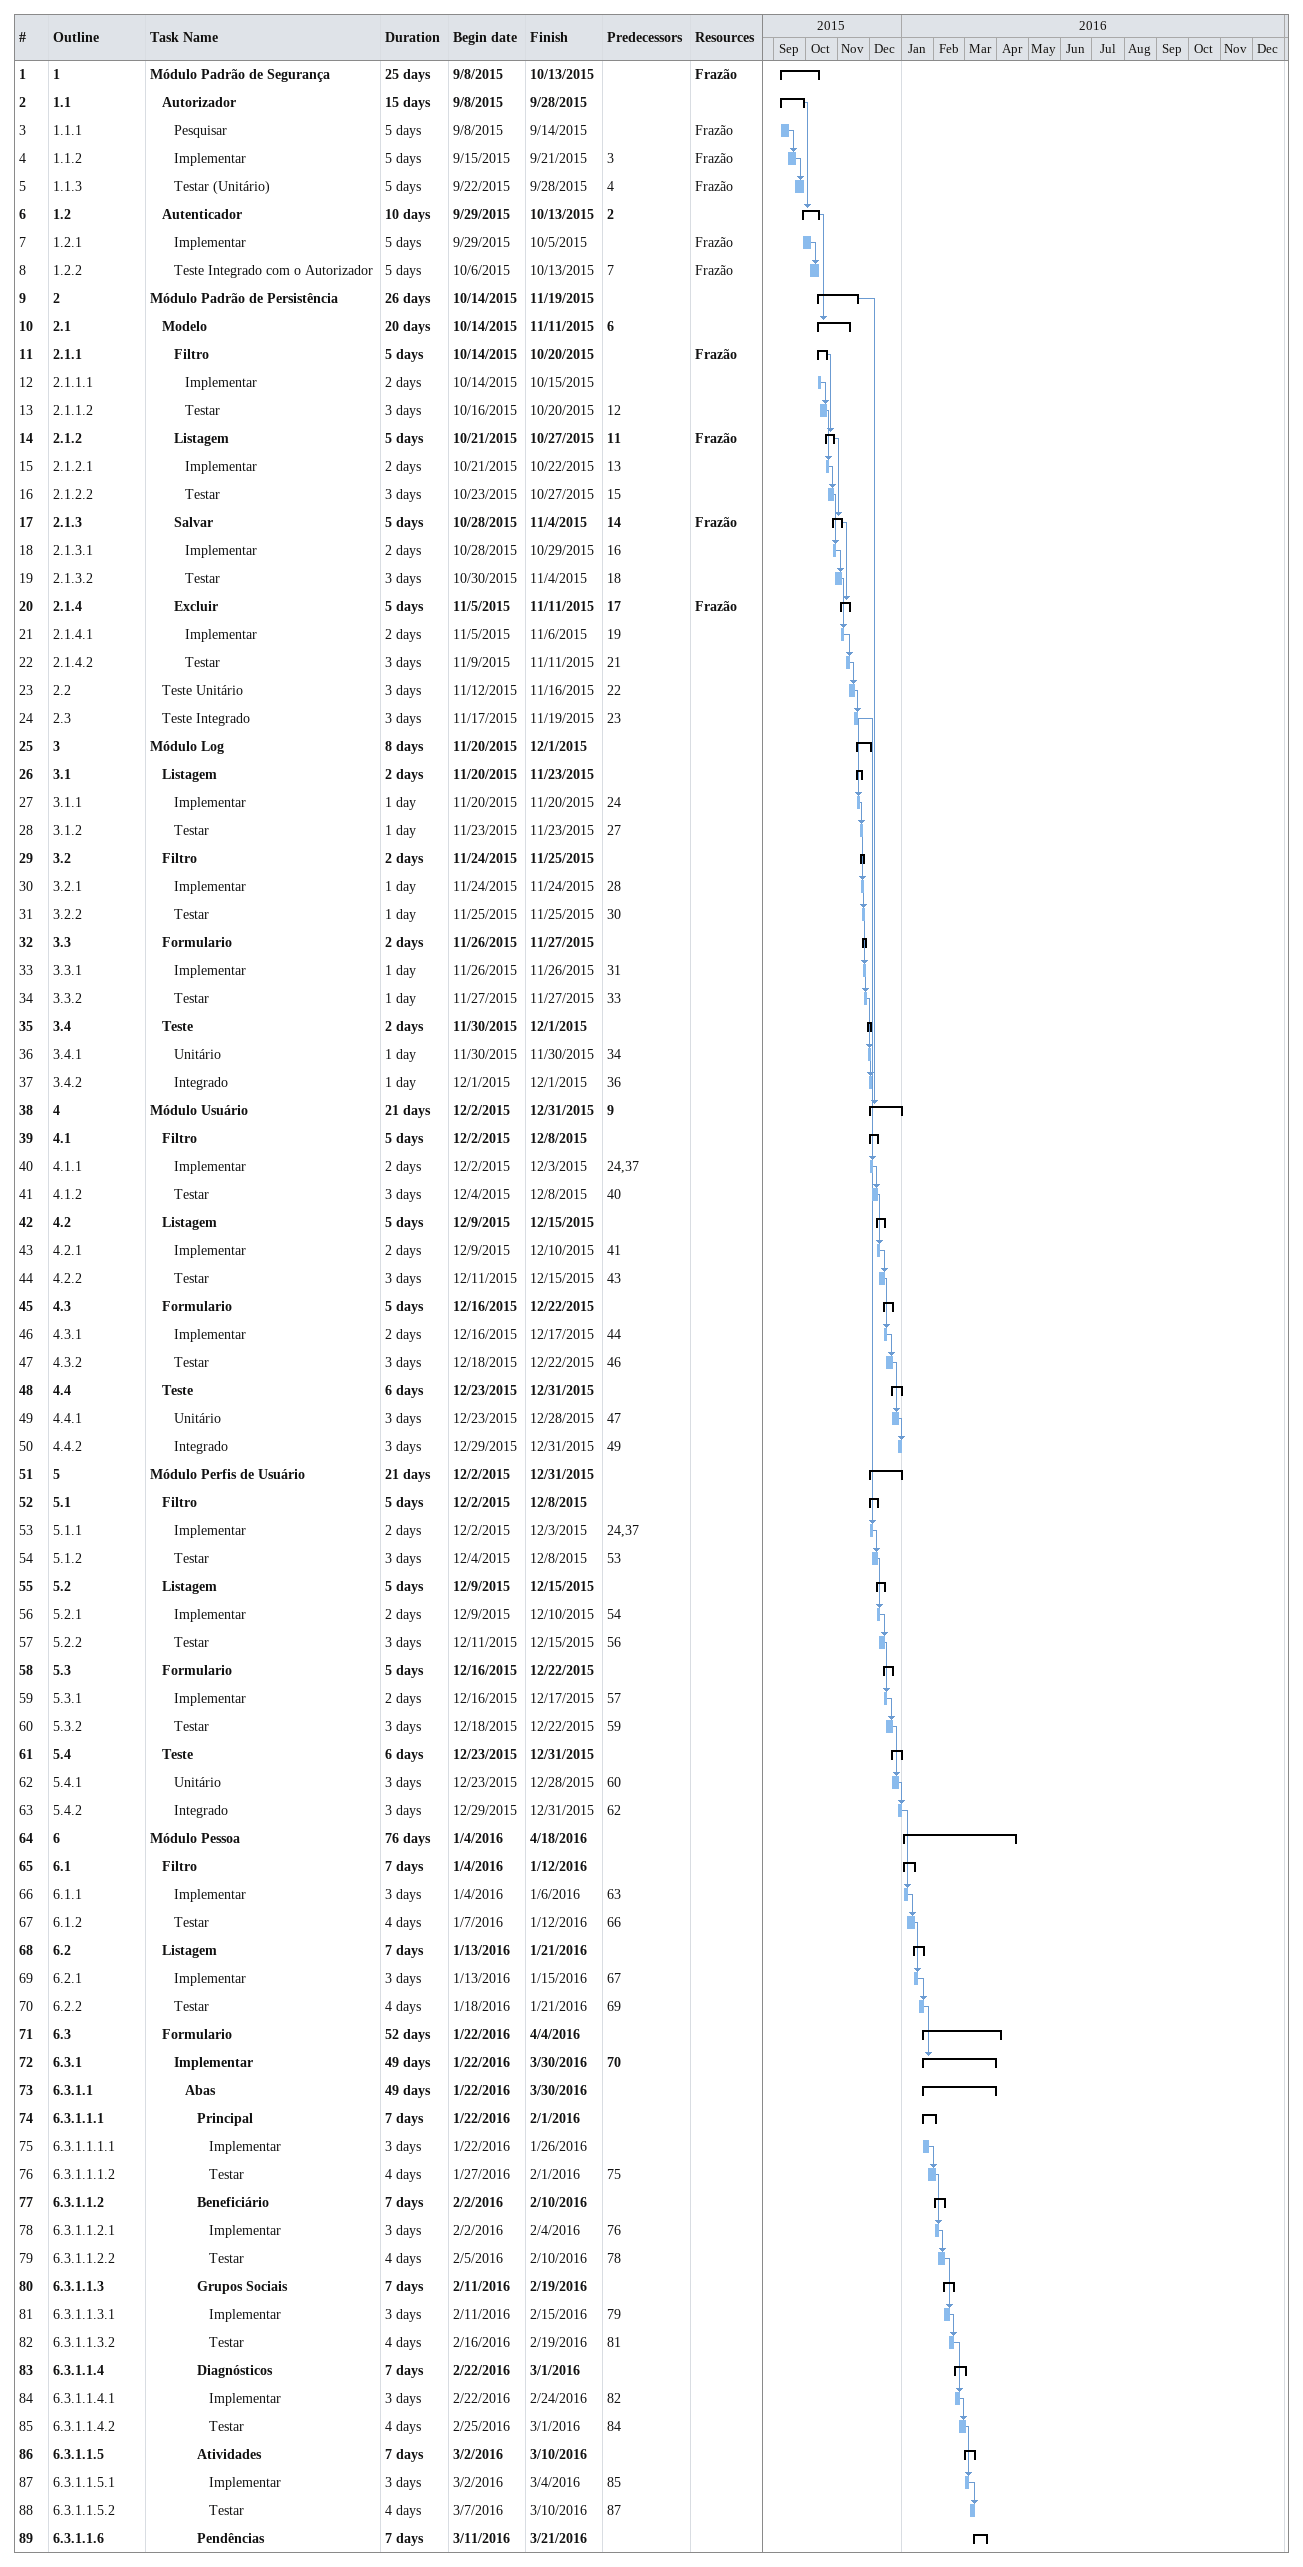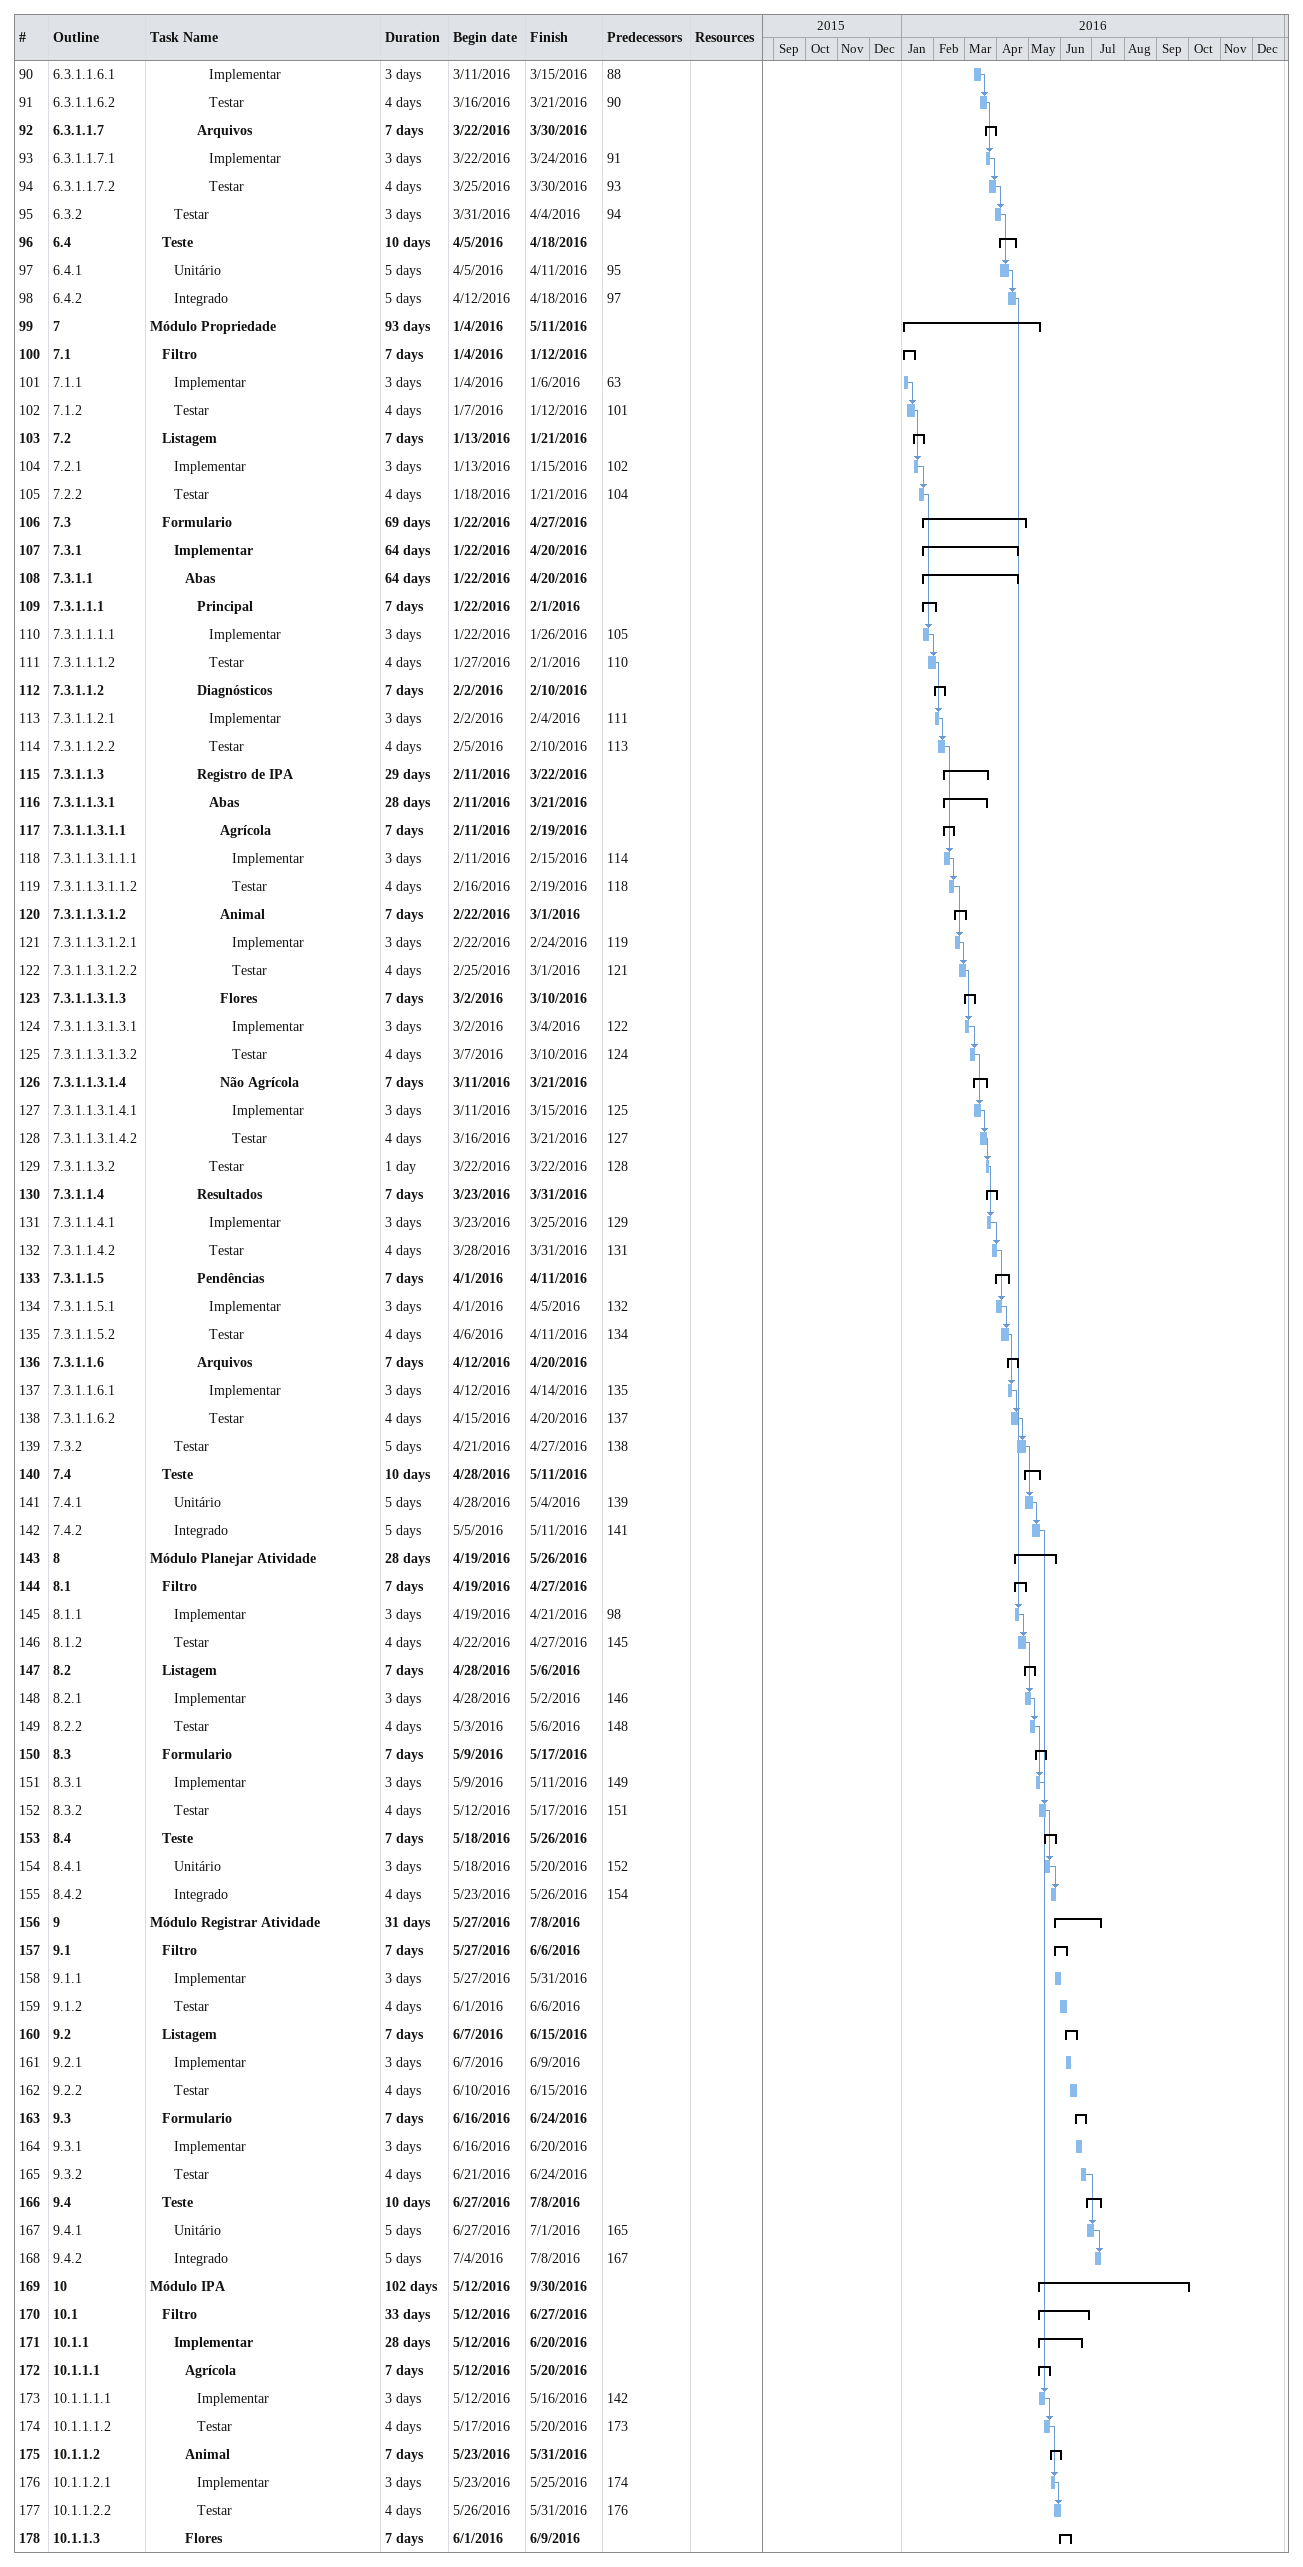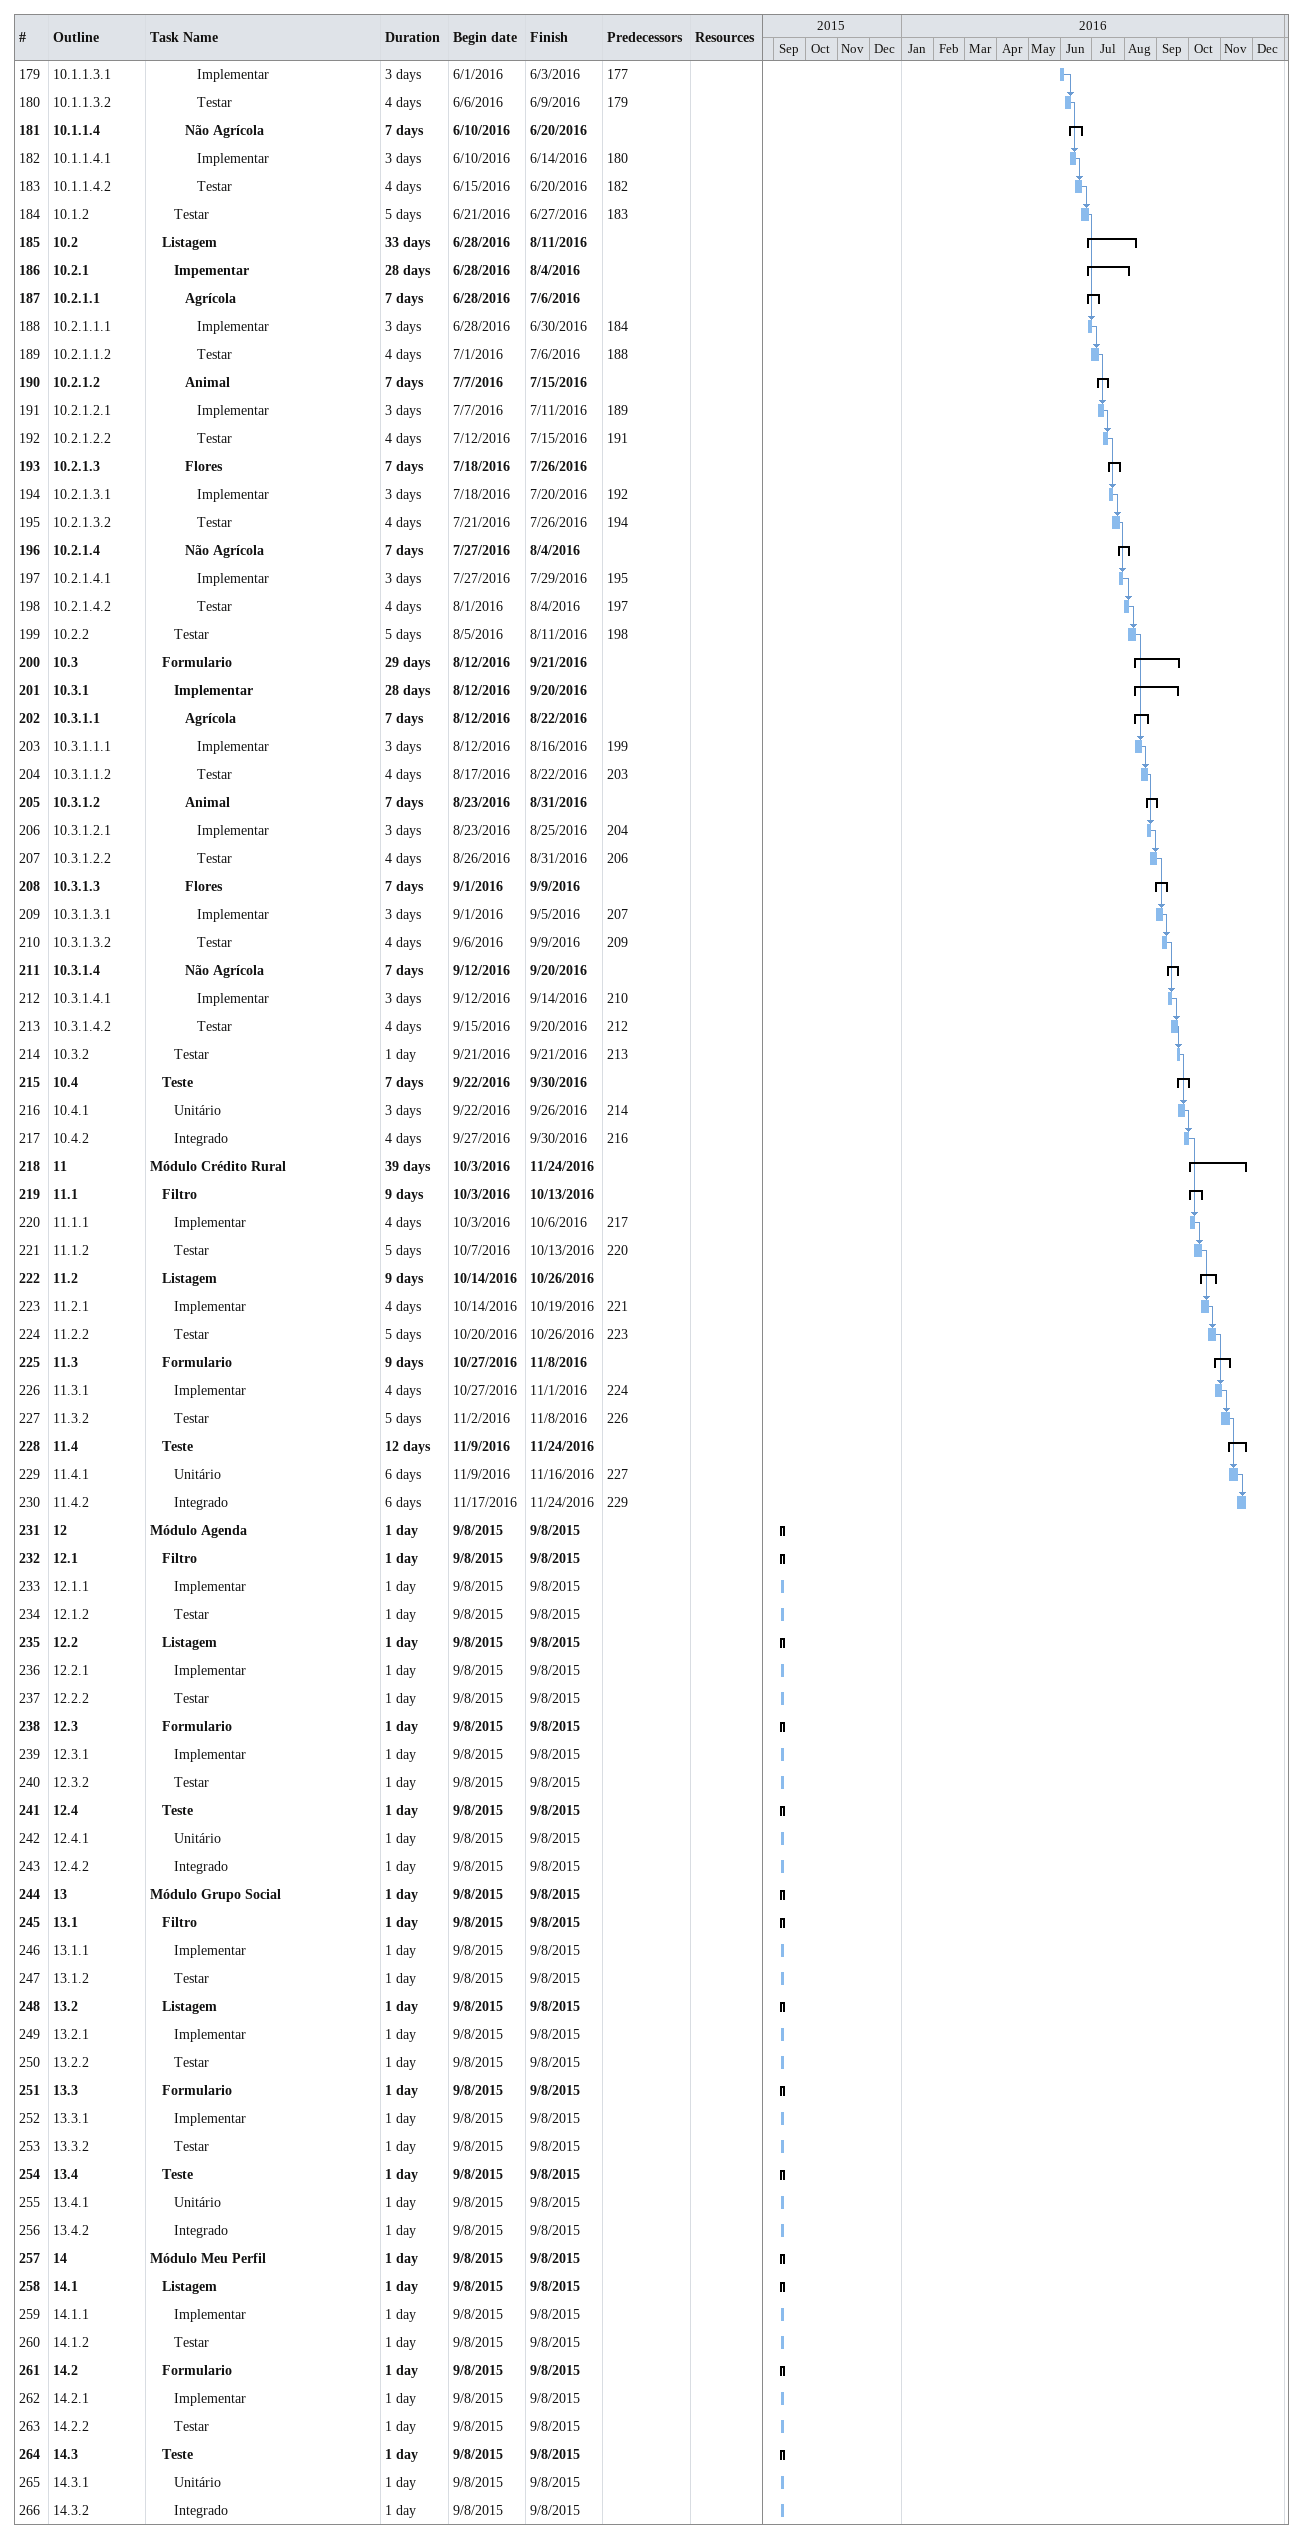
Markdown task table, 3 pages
| ID | WBS | Task | Duration | Start | Finish | Predecessors | Resources |
|---|---|---|---|---|---|---|---|
| 1 | 1 | **Módulo Padrão de Segurança** | 25d | 2015-09-08 | 2015-10-13 |  | Frazão |
| 2 | 1.1 | **Autorizador** | 15d | 2015-09-08 | 2015-09-28 |  |  |
| 3 | 1.1.1 | Pesquisar | 5d | 2015-09-08 | 2015-09-14 |  | Frazão |
| 4 | 1.1.2 | Implementar | 5d | 2015-09-15 | 2015-09-21 | 3 | Frazão |
| 5 | 1.1.3 | Testar (Unitário) | 5d | 2015-09-22 | 2015-09-28 | 4 | Frazão |
| 6 | 1.2 | **Autenticador** | 10d | 2015-09-29 | 2015-10-13 | 2 |  |
| 7 | 1.2.1 | Implementar | 5d | 2015-09-29 | 2015-10-05 |  | Frazão |
| 8 | 1.2.2 | Teste Integrado com o Autorizador | 5d | 2015-10-06 | 2015-10-13 | 7 | Frazão |
| 9 | 2 | **Módulo Padrão de Persistência** | 26d | 2015-10-14 | 2015-11-19 |  |  |
| 10 | 2.1 | **Modelo** | 20d | 2015-10-14 | 2015-11-11 | 6 |  |
| 11 | 2.1.1 | **Filtro** | 5d | 2015-10-14 | 2015-10-20 |  | Frazão |
| 12 | 2.1.1.1 | Implementar | 2d | 2015-10-14 | 2015-10-15 |  |  |
| 13 | 2.1.1.2 | Testar | 3d | 2015-10-16 | 2015-10-20 | 12 |  |
| 14 | 2.1.2 | **Listagem** | 5d | 2015-10-21 | 2015-10-27 | 11 | Frazão |
| 15 | 2.1.2.1 | Implementar | 2d | 2015-10-21 | 2015-10-22 | 13 |  |
| 16 | 2.1.2.2 | Testar | 3d | 2015-10-23 | 2015-10-27 | 15 |  |
| 17 | 2.1.3 | **Salvar** | 5d | 2015-10-28 | 2015-11-04 | 14 | Frazão |
| 18 | 2.1.3.1 | Implementar | 2d | 2015-10-28 | 2015-10-29 | 16 |  |
| 19 | 2.1.3.2 | Testar | 3d | 2015-10-30 | 2015-11-04 | 18 |  |
| 20 | 2.1.4 | **Excluir** | 5d | 2015-11-05 | 2015-11-11 | 17 | Frazão |
| 21 | 2.1.4.1 | Implementar | 2d | 2015-11-05 | 2015-11-06 | 19 |  |
| 22 | 2.1.4.2 | Testar | 3d | 2015-11-09 | 2015-11-11 | 21 |  |
| 23 | 2.2 | Teste Unitário | 3d | 2015-11-12 | 2015-11-16 | 22 |  |
| 24 | 2.3 | Teste Integrado | 3d | 2015-11-17 | 2015-11-19 | 23 |  |
| 25 | 3 | **Módulo Log** | 8d | 2015-11-20 | 2015-12-01 |  |  |
| 26 | 3.1 | **Listagem** | 2d | 2015-11-20 | 2015-11-23 |  |  |
| 27 | 3.1.1 | Implementar | 1d | 2015-11-20 | 2015-11-20 | 24 |  |
| 28 | 3.1.2 | Testar | 1d | 2015-11-23 | 2015-11-23 | 27 |  |
| 29 | 3.2 | **Filtro** | 2d | 2015-11-24 | 2015-11-25 |  |  |
| 30 | 3.2.1 | Implementar | 1d | 2015-11-24 | 2015-11-24 | 28 |  |
| 31 | 3.2.2 | Testar | 1d | 2015-11-25 | 2015-11-25 | 30 |  |
| 32 | 3.3 | **Formulario** | 2d | 2015-11-26 | 2015-11-27 |  |  |
| 33 | 3.3.1 | Implementar | 1d | 2015-11-26 | 2015-11-26 | 31 |  |
| 34 | 3.3.2 | Testar | 1d | 2015-11-27 | 2015-11-27 | 33 |  |
| 35 | 3.4 | **Teste** | 2d | 2015-11-30 | 2015-12-01 |  |  |
| 36 | 3.4.1 | Unitário | 1d | 2015-11-30 | 2015-11-30 | 34 |  |
| 37 | 3.4.2 | Integrado | 1d | 2015-12-01 | 2015-12-01 | 36 |  |
| 38 | 4 | **Módulo Usuário** | 21d | 2015-12-02 | 2015-12-31 | 9 |  |
| 39 | 4.1 | **Filtro** | 5d | 2015-12-02 | 2015-12-08 |  |  |
| 40 | 4.1.1 | Implementar | 2d | 2015-12-02 | 2015-12-03 | 24, 37 |  |
| 41 | 4.1.2 | Testar | 3d | 2015-12-04 | 2015-12-08 | 40 |  |
| 42 | 4.2 | **Listagem** | 5d | 2015-12-09 | 2015-12-15 |  |  |
| 43 | 4.2.1 | Implementar | 2d | 2015-12-09 | 2015-12-10 | 41 |  |
| 44 | 4.2.2 | Testar | 3d | 2015-12-11 | 2015-12-15 | 43 |  |
| 45 | 4.3 | **Formulario** | 5d | 2015-12-16 | 2015-12-22 |  |  |
| 46 | 4.3.1 | Implementar | 2d | 2015-12-16 | 2015-12-17 | 44 |  |
| 47 | 4.3.2 | Testar | 3d | 2015-12-18 | 2015-12-22 | 46 |  |
| 48 | 4.4 | **Teste** | 6d | 2015-12-23 | 2015-12-31 |  |  |
| 49 | 4.4.1 | Unitário | 3d | 2015-12-23 | 2015-12-28 | 47 |  |
| 50 | 4.4.2 | Integrado | 3d | 2015-12-29 | 2015-12-31 | 49 |  |
| 51 | 5 | **Módulo Perfis de Usuário** | 21d | 2015-12-02 | 2015-12-31 |  |  |
| 52 | 5.1 | **Filtro** | 5d | 2015-12-02 | 2015-12-08 |  |  |
| 53 | 5.1.1 | Implementar | 2d | 2015-12-02 | 2015-12-03 | 24, 37 |  |
| 54 | 5.1.2 | Testar | 3d | 2015-12-04 | 2015-12-08 | 53 |  |
| 55 | 5.2 | **Listagem** | 5d | 2015-12-09 | 2015-12-15 |  |  |
| 56 | 5.2.1 | Implementar | 2d | 2015-12-09 | 2015-12-10 | 54 |  |
| 57 | 5.2.2 | Testar | 3d | 2015-12-11 | 2015-12-15 | 56 |  |
| 58 | 5.3 | **Formulario** | 5d | 2015-12-16 | 2015-12-22 |  |  |
| 59 | 5.3.1 | Implementar | 2d | 2015-12-16 | 2015-12-17 | 57 |  |
| 60 | 5.3.2 | Testar | 3d | 2015-12-18 | 2015-12-22 | 59 |  |
| 61 | 5.4 | **Teste** | 6d | 2015-12-23 | 2015-12-31 |  |  |
| 62 | 5.4.1 | Unitário | 3d | 2015-12-23 | 2015-12-28 | 60 |  |
| 63 | 5.4.2 | Integrado | 3d | 2015-12-29 | 2015-12-31 | 62 |  |
| 64 | 6 | **Módulo Pessoa** | 76d | 2016-01-04 | 2016-04-18 |  |  |
| 65 | 6.1 | **Filtro** | 7d | 2016-01-04 | 2016-01-12 |  |  |
| 66 | 6.1.1 | Implementar | 3d | 2016-01-04 | 2016-01-06 | 63 |  |
| 67 | 6.1.2 | Testar | 4d | 2016-01-07 | 2016-01-12 | 66 |  |
| 68 | 6.2 | **Listagem** | 7d | 2016-01-13 | 2016-01-21 |  |  |
| 69 | 6.2.1 | Implementar | 3d | 2016-01-13 | 2016-01-15 | 67 |  |
| 70 | 6.2.2 | Testar | 4d | 2016-01-18 | 2016-01-21 | 69 |  |
| 71 | 6.3 | **Formulario** | 52d | 2016-01-22 | 2016-04-04 |  |  |
| 72 | 6.3.1 | **Implementar** | 49d | 2016-01-22 | 2016-03-30 | 70 |  |
| 73 | 6.3.1.1 | **Abas** | 49d | 2016-01-22 | 2016-03-30 |  |  |
| 74 | 6.3.1.1.1 | **Principal** | 7d | 2016-01-22 | 2016-02-01 |  |  |
| 75 | 6.3.1.1.1.1 | Implementar | 3d | 2016-01-22 | 2016-01-26 |  |  |
| 76 | 6.3.1.1.1.2 | Testar | 4d | 2016-01-27 | 2016-02-01 | 75 |  |
| 77 | 6.3.1.1.2 | **Beneficiário** | 7d | 2016-02-02 | 2016-02-10 |  |  |
| 78 | 6.3.1.1.2.1 | Implementar | 3d | 2016-02-02 | 2016-02-04 | 76 |  |
| 79 | 6.3.1.1.2.2 | Testar | 4d | 2016-02-05 | 2016-02-10 | 78 |  |
| 80 | 6.3.1.1.3 | **Grupos Sociais** | 7d | 2016-02-11 | 2016-02-19 |  |  |
| 81 | 6.3.1.1.3.1 | Implementar | 3d | 2016-02-11 | 2016-02-15 | 79 |  |
| 82 | 6.3.1.1.3.2 | Testar | 4d | 2016-02-16 | 2016-02-19 | 81 |  |
| 83 | 6.3.1.1.4 | **Diagnósticos** | 7d | 2016-02-22 | 2016-03-01 |  |  |
| 84 | 6.3.1.1.4.1 | Implementar | 3d | 2016-02-22 | 2016-02-24 | 82 |  |
| 85 | 6.3.1.1.4.2 | Testar | 4d | 2016-02-25 | 2016-03-01 | 84 |  |
| 86 | 6.3.1.1.5 | **Atividades** | 7d | 2016-03-02 | 2016-03-10 |  |  |
| 87 | 6.3.1.1.5.1 | Implementar | 3d | 2016-03-02 | 2016-03-04 | 85 |  |
| 88 | 6.3.1.1.5.2 | Testar | 4d | 2016-03-07 | 2016-03-10 | 87 |  |
| 89 | 6.3.1.1.6 | **Pendências** | 7d | 2016-03-11 | 2016-03-21 |  |  |
| 90 | 6.3.1.1.6.1 | Implementar | 3d | 2016-03-11 | 2016-03-15 | 88 |  |
| 91 | 6.3.1.1.6.2 | Testar | 4d | 2016-03-16 | 2016-03-21 | 90 |  |
| 92 | 6.3.1.1.7 | **Arquivos** | 7d | 2016-03-22 | 2016-03-30 |  |  |
| 93 | 6.3.1.1.7.1 | Implementar | 3d | 2016-03-22 | 2016-03-24 | 91 |  |
| 94 | 6.3.1.1.7.2 | Testar | 4d | 2016-03-25 | 2016-03-30 | 93 |  |
| 95 | 6.3.2 | Testar | 3d | 2016-03-31 | 2016-04-04 | 94 |  |
| 96 | 6.4 | **Teste** | 10d | 2016-04-05 | 2016-04-18 |  |  |
| 97 | 6.4.1 | Unitário | 5d | 2016-04-05 | 2016-04-11 | 95 |  |
| 98 | 6.4.2 | Integrado | 5d | 2016-04-12 | 2016-04-18 | 97 |  |
| 99 | 7 | **Módulo Propriedade** | 93d | 2016-01-04 | 2016-05-11 |  |  |
| 100 | 7.1 | **Filtro** | 7d | 2016-01-04 | 2016-01-12 |  |  |
| 101 | 7.1.1 | Implementar | 3d | 2016-01-04 | 2016-01-06 | 63 |  |
| 102 | 7.1.2 | Testar | 4d | 2016-01-07 | 2016-01-12 | 101 |  |
| 103 | 7.2 | **Listagem** | 7d | 2016-01-13 | 2016-01-21 |  |  |
| 104 | 7.2.1 | Implementar | 3d | 2016-01-13 | 2016-01-15 | 102 |  |
| 105 | 7.2.2 | Testar | 4d | 2016-01-18 | 2016-01-21 | 104 |  |
| 106 | 7.3 | **Formulario** | 69d | 2016-01-22 | 2016-04-27 |  |  |
| 107 | 7.3.1 | **Implementar** | 64d | 2016-01-22 | 2016-04-20 |  |  |
| 108 | 7.3.1.1 | **Abas** | 64d | 2016-01-22 | 2016-04-20 |  |  |
| 109 | 7.3.1.1.1 | **Principal** | 7d | 2016-01-22 | 2016-02-01 |  |  |
| 110 | 7.3.1.1.1.1 | Implementar | 3d | 2016-01-22 | 2016-01-26 | 105 |  |
| 111 | 7.3.1.1.1.2 | Testar | 4d | 2016-01-27 | 2016-02-01 | 110 |  |
| 112 | 7.3.1.1.2 | **Diagnósticos** | 7d | 2016-02-02 | 2016-02-10 |  |  |
| 113 | 7.3.1.1.2.1 | Implementar | 3d | 2016-02-02 | 2016-02-04 | 111 |  |
| 114 | 7.3.1.1.2.2 | Testar | 4d | 2016-02-05 | 2016-02-10 | 113 |  |
| 115 | 7.3.1.1.3 | **Registro de IPA** | 29d | 2016-02-11 | 2016-03-22 |  |  |
| 116 | 7.3.1.1.3.1 | **Abas** | 28d | 2016-02-11 | 2016-03-21 |  |  |
| 117 | 7.3.1.1.3.1.1 | **Agrícola** | 7d | 2016-02-11 | 2016-02-19 |  |  |
| 118 | 7.3.1.1.3.1.1.1 | Implementar | 3d | 2016-02-11 | 2016-02-15 | 114 |  |
| 119 | 7.3.1.1.3.1.1.2 | Testar | 4d | 2016-02-16 | 2016-02-19 | 118 |  |
| 120 | 7.3.1.1.3.1.2 | **Animal** | 7d | 2016-02-22 | 2016-03-01 |  |  |
| 121 | 7.3.1.1.3.1.2.1 | Implementar | 3d | 2016-02-22 | 2016-02-24 | 119 |  |
| 122 | 7.3.1.1.3.1.2.2 | Testar | 4d | 2016-02-25 | 2016-03-01 | 121 |  |
| 123 | 7.3.1.1.3.1.3 | **Flores** | 7d | 2016-03-02 | 2016-03-10 |  |  |
| 124 | 7.3.1.1.3.1.3.1 | Implementar | 3d | 2016-03-02 | 2016-03-04 | 122 |  |
| 125 | 7.3.1.1.3.1.3.2 | Testar | 4d | 2016-03-07 | 2016-03-10 | 124 |  |
| 126 | 7.3.1.1.3.1.4 | **Não Agrícola** | 7d | 2016-03-11 | 2016-03-21 |  |  |
| 127 | 7.3.1.1.3.1.4.1 | Implementar | 3d | 2016-03-11 | 2016-03-15 | 125 |  |
| 128 | 7.3.1.1.3.1.4.2 | Testar | 4d | 2016-03-16 | 2016-03-21 | 127 |  |
| 129 | 7.3.1.1.3.2 | Testar | 1d | 2016-03-22 | 2016-03-22 | 128 |  |
| 130 | 7.3.1.1.4 | **Resultados** | 7d | 2016-03-23 | 2016-03-31 |  |  |
| 131 | 7.3.1.1.4.1 | Implementar | 3d | 2016-03-23 | 2016-03-25 | 129 |  |
| 132 | 7.3.1.1.4.2 | Testar | 4d | 2016-03-28 | 2016-03-31 | 131 |  |
| 133 | 7.3.1.1.5 | **Pendências** | 7d | 2016-04-01 | 2016-04-11 |  |  |
| 134 | 7.3.1.1.5.1 | Implementar | 3d | 2016-04-01 | 2016-04-05 | 132 |  |
| 135 | 7.3.1.1.5.2 | Testar | 4d | 2016-04-06 | 2016-04-11 | 134 |  |
| 136 | 7.3.1.1.6 | **Arquivos** | 7d | 2016-04-12 | 2016-04-20 |  |  |
| 137 | 7.3.1.1.6.1 | Implementar | 3d | 2016-04-12 | 2016-04-14 | 135 |  |
| 138 | 7.3.1.1.6.2 | Testar | 4d | 2016-04-15 | 2016-04-20 | 137 |  |
| 139 | 7.3.2 | Testar | 5d | 2016-04-21 | 2016-04-27 | 138 |  |
| 140 | 7.4 | **Teste** | 10d | 2016-04-28 | 2016-05-11 |  |  |
| 141 | 7.4.1 | Unitário | 5d | 2016-04-28 | 2016-05-04 | 139 |  |
| 142 | 7.4.2 | Integrado | 5d | 2016-05-05 | 2016-05-11 | 141 |  |
| 143 | 8 | **Módulo Planejar Atividade** | 28d | 2016-04-19 | 2016-05-26 |  |  |
| 144 | 8.1 | **Filtro** | 7d | 2016-04-19 | 2016-04-27 |  |  |
| 145 | 8.1.1 | Implementar | 3d | 2016-04-19 | 2016-04-21 | 98 |  |
| 146 | 8.1.2 | Testar | 4d | 2016-04-22 | 2016-04-27 | 145 |  |
| 147 | 8.2 | **Listagem** | 7d | 2016-04-28 | 2016-05-06 |  |  |
| 148 | 8.2.1 | Implementar | 3d | 2016-04-28 | 2016-05-02 | 146 |  |
| 149 | 8.2.2 | Testar | 4d | 2016-05-03 | 2016-05-06 | 148 |  |
| 150 | 8.3 | **Formulario** | 7d | 2016-05-09 | 2016-05-17 |  |  |
| 151 | 8.3.1 | Implementar | 3d | 2016-05-09 | 2016-05-11 | 149 |  |
| 152 | 8.3.2 | Testar | 4d | 2016-05-12 | 2016-05-17 | 151 |  |
| 153 | 8.4 | **Teste** | 7d | 2016-05-18 | 2016-05-26 |  |  |
| 154 | 8.4.1 | Unitário | 3d | 2016-05-18 | 2016-05-20 | 152 |  |
| 155 | 8.4.2 | Integrado | 4d | 2016-05-23 | 2016-05-26 | 154 |  |
| 156 | 9 | **Módulo Registrar Atividade** | 31d | 2016-05-27 | 2016-07-08 |  |  |
| 157 | 9.1 | **Filtro** | 7d | 2016-05-27 | 2016-06-06 |  |  |
| 158 | 9.1.1 | Implementar | 3d | 2016-05-27 | 2016-05-31 |  |  |
| 159 | 9.1.2 | Testar | 4d | 2016-06-01 | 2016-06-06 |  |  |
| 160 | 9.2 | **Listagem** | 7d | 2016-06-07 | 2016-06-15 |  |  |
| 161 | 9.2.1 | Implementar | 3d | 2016-06-07 | 2016-06-09 |  |  |
| 162 | 9.2.2 | Testar | 4d | 2016-06-10 | 2016-06-15 |  |  |
| 163 | 9.3 | **Formulario** | 7d | 2016-06-16 | 2016-06-24 |  |  |
| 164 | 9.3.1 | Implementar | 3d | 2016-06-16 | 2016-06-20 |  |  |
| 165 | 9.3.2 | Testar | 4d | 2016-06-21 | 2016-06-24 |  |  |
| 166 | 9.4 | **Teste** | 10d | 2016-06-27 | 2016-07-08 |  |  |
| 167 | 9.4.1 | Unitário | 5d | 2016-06-27 | 2016-07-01 | 165 |  |
| 168 | 9.4.2 | Integrado | 5d | 2016-07-04 | 2016-07-08 | 167 |  |
| 169 | 10 | **Módulo IPA** | 102d | 2016-05-12 | 2016-09-30 |  |  |
| 170 | 10.1 | **Filtro** | 33d | 2016-05-12 | 2016-06-27 |  |  |
| 171 | 10.1.1 | **Implementar** | 28d | 2016-05-12 | 2016-06-20 |  |  |
| 172 | 10.1.1.1 | **Agrícola** | 7d | 2016-05-12 | 2016-05-20 |  |  |
| 173 | 10.1.1.1.1 | Implementar | 3d | 2016-05-12 | 2016-05-16 | 142 |  |
| 174 | 10.1.1.1.2 | Testar | 4d | 2016-05-17 | 2016-05-20 | 173 |  |
| 175 | 10.1.1.2 | **Animal** | 7d | 2016-05-23 | 2016-05-31 |  |  |
| 176 | 10.1.1.2.1 | Implementar | 3d | 2016-05-23 | 2016-05-25 | 174 |  |
| 177 | 10.1.1.2.2 | Testar | 4d | 2016-05-26 | 2016-05-31 | 176 |  |
| 178 | 10.1.1.3 | **Flores** | 7d | 2016-06-01 | 2016-06-09 |  |  |
| 179 | 10.1.1.3.1 | Implementar | 3d | 2016-06-01 | 2016-06-03 | 177 |  |
| 180 | 10.1.1.3.2 | Testar | 4d | 2016-06-06 | 2016-06-09 | 179 |  |
| 181 | 10.1.1.4 | **Não Agrícola** | 7d | 2016-06-10 | 2016-06-20 |  |  |
| 182 | 10.1.1.4.1 | Implementar | 3d | 2016-06-10 | 2016-06-14 | 180 |  |
| 183 | 10.1.1.4.2 | Testar | 4d | 2016-06-15 | 2016-06-20 | 182 |  |
| 184 | 10.1.2 | Testar | 5d | 2016-06-21 | 2016-06-27 | 183 |  |
| 185 | 10.2 | **Listagem** | 33d | 2016-06-28 | 2016-08-11 |  |  |
| 186 | 10.2.1 | **Impementar** | 28d | 2016-06-28 | 2016-08-04 |  |  |
| 187 | 10.2.1.1 | **Agrícola** | 7d | 2016-06-28 | 2016-07-06 |  |  |
| 188 | 10.2.1.1.1 | Implementar | 3d | 2016-06-28 | 2016-06-30 | 184 |  |
| 189 | 10.2.1.1.2 | Testar | 4d | 2016-07-01 | 2016-07-06 | 188 |  |
| 190 | 10.2.1.2 | **Animal** | 7d | 2016-07-07 | 2016-07-15 |  |  |
| 191 | 10.2.1.2.1 | Implementar | 3d | 2016-07-07 | 2016-07-11 | 189 |  |
| 192 | 10.2.1.2.2 | Testar | 4d | 2016-07-12 | 2016-07-15 | 191 |  |
| 193 | 10.2.1.3 | **Flores** | 7d | 2016-07-18 | 2016-07-26 |  |  |
| 194 | 10.2.1.3.1 | Implementar | 3d | 2016-07-18 | 2016-07-20 | 192 |  |
| 195 | 10.2.1.3.2 | Testar | 4d | 2016-07-21 | 2016-07-26 | 194 |  |
| 196 | 10.2.1.4 | **Não Agrícola** | 7d | 2016-07-27 | 2016-08-04 |  |  |
| 197 | 10.2.1.4.1 | Implementar | 3d | 2016-07-27 | 2016-07-29 | 195 |  |
| 198 | 10.2.1.4.2 | Testar | 4d | 2016-08-01 | 2016-08-04 | 197 |  |
| 199 | 10.2.2 | Testar | 5d | 2016-08-05 | 2016-08-11 | 198 |  |
| 200 | 10.3 | **Formulario** | 29d | 2016-08-12 | 2016-09-21 |  |  |
| 201 | 10.3.1 | **Implementar** | 28d | 2016-08-12 | 2016-09-20 |  |  |
| 202 | 10.3.1.1 | **Agrícola** | 7d | 2016-08-12 | 2016-08-22 |  |  |
| 203 | 10.3.1.1.1 | Implementar | 3d | 2016-08-12 | 2016-08-16 | 199 |  |
| 204 | 10.3.1.1.2 | Testar | 4d | 2016-08-17 | 2016-08-22 | 203 |  |
| 205 | 10.3.1.2 | **Animal** | 7d | 2016-08-23 | 2016-08-31 |  |  |
| 206 | 10.3.1.2.1 | Implementar | 3d | 2016-08-23 | 2016-08-25 | 204 |  |
| 207 | 10.3.1.2.2 | Testar | 4d | 2016-08-26 | 2016-08-31 | 206 |  |
| 208 | 10.3.1.3 | **Flores** | 7d | 2016-09-01 | 2016-09-09 |  |  |
| 209 | 10.3.1.3.1 | Implementar | 3d | 2016-09-01 | 2016-09-05 | 207 |  |
| 210 | 10.3.1.3.2 | Testar | 4d | 2016-09-06 | 2016-09-09 | 209 |  |
| 211 | 10.3.1.4 | **Não Agrícola** | 7d | 2016-09-12 | 2016-09-20 |  |  |
| 212 | 10.3.1.4.1 | Implementar | 3d | 2016-09-12 | 2016-09-14 | 210 |  |
| 213 | 10.3.1.4.2 | Testar | 4d | 2016-09-15 | 2016-09-20 | 212 |  |
| 214 | 10.3.2 | Testar | 1d | 2016-09-21 | 2016-09-21 | 213 |  |
| 215 | 10.4 | **Teste** | 7d | 2016-09-22 | 2016-09-30 |  |  |
| 216 | 10.4.1 | Unitário | 3d | 2016-09-22 | 2016-09-26 | 214 |  |
| 217 | 10.4.2 | Integrado | 4d | 2016-09-27 | 2016-09-30 | 216 |  |
| 218 | 11 | **Módulo Crédito Rural** | 39d | 2016-10-03 | 2016-11-24 |  |  |
| 219 | 11.1 | **Filtro** | 9d | 2016-10-03 | 2016-10-13 |  |  |
| 220 | 11.1.1 | Implementar | 4d | 2016-10-03 | 2016-10-06 | 217 |  |
| 221 | 11.1.2 | Testar | 5d | 2016-10-07 | 2016-10-13 | 220 |  |
| 222 | 11.2 | **Listagem** | 9d | 2016-10-14 | 2016-10-26 |  |  |
| 223 | 11.2.1 | Implementar | 4d | 2016-10-14 | 2016-10-19 | 221 |  |
| 224 | 11.2.2 | Testar | 5d | 2016-10-20 | 2016-10-26 | 223 |  |
| 225 | 11.3 | **Formulario** | 9d | 2016-10-27 | 2016-11-08 |  |  |
| 226 | 11.3.1 | Implementar | 4d | 2016-10-27 | 2016-11-01 | 224 |  |
| 227 | 11.3.2 | Testar | 5d | 2016-11-02 | 2016-11-08 | 226 |  |
| 228 | 11.4 | **Teste** | 12d | 2016-11-09 | 2016-11-24 |  |  |
| 229 | 11.4.1 | Unitário | 6d | 2016-11-09 | 2016-11-16 | 227 |  |
| 230 | 11.4.2 | Integrado | 6d | 2016-11-17 | 2016-11-24 | 229 |  |
| 231 | 12 | **Módulo Agenda** | 1d | 2015-09-08 | 2015-09-08 |  |  |
| 232 | 12.1 | **Filtro** | 1d | 2015-09-08 | 2015-09-08 |  |  |
| 233 | 12.1.1 | Implementar | 1d | 2015-09-08 | 2015-09-08 |  |  |
| 234 | 12.1.2 | Testar | 1d | 2015-09-08 | 2015-09-08 |  |  |
| 235 | 12.2 | **Listagem** | 1d | 2015-09-08 | 2015-09-08 |  |  |
| 236 | 12.2.1 | Implementar | 1d | 2015-09-08 | 2015-09-08 |  |  |
| 237 | 12.2.2 | Testar | 1d | 2015-09-08 | 2015-09-08 |  |  |
| 238 | 12.3 | **Formulario** | 1d | 2015-09-08 | 2015-09-08 |  |  |
| 239 | 12.3.1 | Implementar | 1d | 2015-09-08 | 2015-09-08 |  |  |
| 240 | 12.3.2 | Testar | 1d | 2015-09-08 | 2015-09-08 |  |  |
| 241 | 12.4 | **Teste** | 1d | 2015-09-08 | 2015-09-08 |  |  |
| 242 | 12.4.1 | Unitário | 1d | 2015-09-08 | 2015-09-08 |  |  |
| 243 | 12.4.2 | Integrado | 1d | 2015-09-08 | 2015-09-08 |  |  |
| 244 | 13 | **Módulo Grupo Social** | 1d | 2015-09-08 | 2015-09-08 |  |  |
| 245 | 13.1 | **Filtro** | 1d | 2015-09-08 | 2015-09-08 |  |  |
| 246 | 13.1.1 | Implementar | 1d | 2015-09-08 | 2015-09-08 |  |  |
| 247 | 13.1.2 | Testar | 1d | 2015-09-08 | 2015-09-08 |  |  |
| 248 | 13.2 | **Listagem** | 1d | 2015-09-08 | 2015-09-08 |  |  |
| 249 | 13.2.1 | Implementar | 1d | 2015-09-08 | 2015-09-08 |  |  |
| 250 | 13.2.2 | Testar | 1d | 2015-09-08 | 2015-09-08 |  |  |
| 251 | 13.3 | **Formulario** | 1d | 2015-09-08 | 2015-09-08 |  |  |
| 252 | 13.3.1 | Implementar | 1d | 2015-09-08 | 2015-09-08 |  |  |
| 253 | 13.3.2 | Testar | 1d | 2015-09-08 | 2015-09-08 |  |  |
| 254 | 13.4 | **Teste** | 1d | 2015-09-08 | 2015-09-08 |  |  |
| 255 | 13.4.1 | Unitário | 1d | 2015-09-08 | 2015-09-08 |  |  |
| 256 | 13.4.2 | Integrado | 1d | 2015-09-08 | 2015-09-08 |  |  |
| 257 | 14 | **Módulo Meu Perfil** | 1d | 2015-09-08 | 2015-09-08 |  |  |
| 258 | 14.1 | **Listagem** | 1d | 2015-09-08 | 2015-09-08 |  |  |
| 259 | 14.1.1 | Implementar | 1d | 2015-09-08 | 2015-09-08 |  |  |
| 260 | 14.1.2 | Testar | 1d | 2015-09-08 | 2015-09-08 |  |  |
| 261 | 14.2 | **Formulario** | 1d | 2015-09-08 | 2015-09-08 |  |  |
| 262 | 14.2.1 | Implementar | 1d | 2015-09-08 | 2015-09-08 |  |  |
| 263 | 14.2.2 | Testar | 1d | 2015-09-08 | 2015-09-08 |  |  |
| 264 | 14.3 | **Teste** | 1d | 2015-09-08 | 2015-09-08 |  |  |
| 265 | 14.3.1 | Unitário | 1d | 2015-09-08 | 2015-09-08 |  |  |
| 266 | 14.3.2 | Integrado | 1d | 2015-09-08 | 2015-09-08 |  |  |
